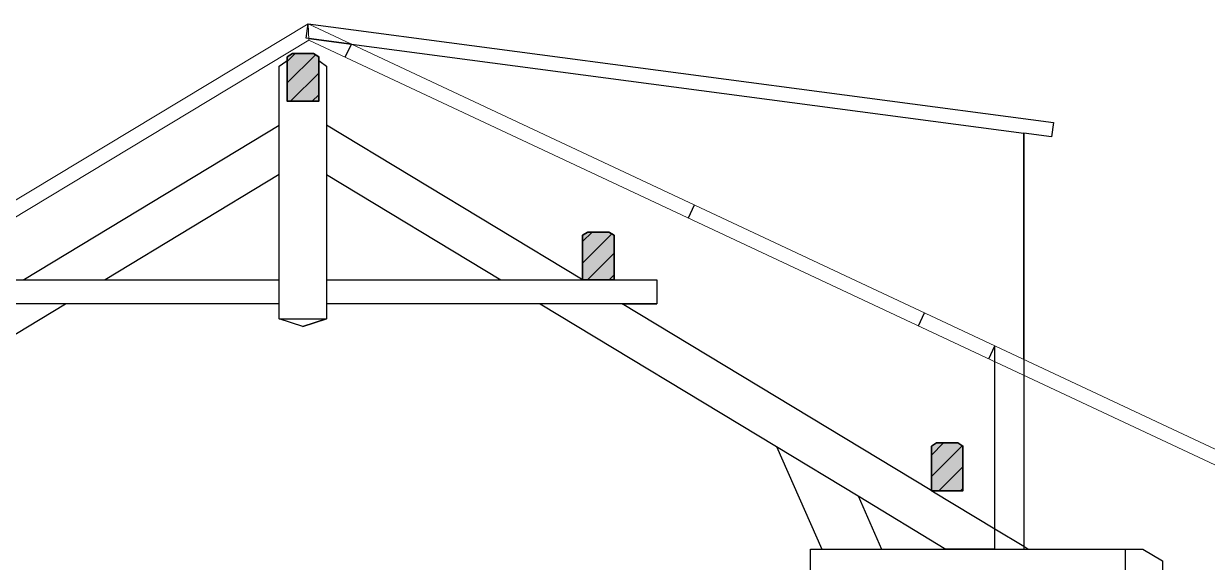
# Model space of a CAD drawing. Header units: metres. Extents: x -22 to 19.5, y -0.1 to 10.9.
# Drawn here: x -17.63 to -9.41, y 6.08 to 9.81 of the extents above; entities that cross this region are included whole.
import ezdxf

# ---------------------------------------------------------------- set-up
doc = ezdxf.new("R2010")
doc.units = ezdxf.units.M
for name, color, linetype in [('02_MURS_MAISON-F', 7, 'CONTINUOUS'), ('22_COUVERTURE-F', 7, 'CONTINUOUS'), ('22_COUVERTURE-S', 7, 'CONTINUOUS'), ('LAYER0-F', 7, 'CONTINUOUS'), ('Z_01_TOITURE-F', 7, 'CONTINUOUS'), ('Z_01_TOITURE-S', 7, 'CONTINUOUS'), ('Z_01_TOITURE-S-SF', 7, 'CONTINUOUS'), ('Z_01_TOITURE-S-SH', 7, 'CONTINUOUS')]:
    doc.layers.add(name, color=color, linetype=linetype)
pattern_1 = [(45, (0, 0), (-0.07499985, 0.07499985), [])]

msp = doc.modelspace()

# ---------------------------------------------------------------- hatches: boundary and pattern name
at = {"layer": 'Z_01_TOITURE-S-SF', "true_color": 0xf4f4f4}
for points in [[(-15.7978, 9.5846), (-15.7978, 9.2756), (-15.5789, 9.2756), (-15.5789, 9.5846), (-15.6154, 9.6067), (-15.7613, 9.6067)], [(-15.7978, 9.5846), (-15.7978, 9.2756), (-15.5789, 9.2756), (-15.5789, 9.5846), (-15.6154, 9.6067), (-15.7613, 9.6067)], [(-13.7474, 8.3462), (-13.7474, 8.0372), (-13.5285, 8.0372), (-13.5285, 8.3462), (-13.565, 8.3683), (-13.711, 8.3683)], [(-11.3271, 6.8844), (-11.3271, 6.5754), (-11.1082, 6.5754), (-11.1082, 6.8844), (-11.1447, 6.9065), (-11.2907, 6.9065)]]:
    msp.add_hatch(color=7, dxfattribs=at).paths.add_polyline_path(points, flags=16)
at = {"layer": 'Z_01_TOITURE-S-SH', "lineweight": 18, "true_color": 0x6e6e6e}
h = msp.add_hatch(dxfattribs=at)
h.set_pattern_fill('Skalp default', color=8, style=0, pattern_type=2)
h.set_pattern_definition(pattern_1)
h.paths.add_polyline_path([(-15.7978, 9.5846), (-15.7978, 9.2756), (-15.5789, 9.2756), (-15.5789, 9.5846), (-15.6154, 9.6067), (-15.7613, 9.6067)], flags=16)
h = msp.add_hatch(dxfattribs=at)
h.set_pattern_fill('Skalp default', color=8, style=0, pattern_type=2)
h.set_pattern_definition(pattern_1)
h.paths.add_polyline_path([(-15.7978, 9.5846), (-15.7978, 9.2756), (-15.5789, 9.2756), (-15.5789, 9.5846), (-15.6154, 9.6067), (-15.7613, 9.6067)], flags=16)
h = msp.add_hatch(dxfattribs=at)
h.set_pattern_fill('Skalp default', color=8, style=0, pattern_type=2)
h.set_pattern_definition(pattern_1)
h.paths.add_polyline_path([(-13.7474, 8.3462), (-13.7474, 8.0372), (-13.5285, 8.0372), (-13.5285, 8.3462), (-13.565, 8.3683), (-13.711, 8.3683)], flags=16)
h = msp.add_hatch(dxfattribs=at)
h.set_pattern_fill('Skalp default', color=8, style=0, pattern_type=2)
h.set_pattern_definition(pattern_1)
h.paths.add_polyline_path([(-11.3271, 6.8844), (-11.3271, 6.5754), (-11.1082, 6.5754), (-11.1082, 6.8844), (-11.1447, 6.9065), (-11.2907, 6.9065)], flags=16)

# ---------------------------------------------------------------- linework, layer by layer
at = {"layer": '02_MURS_MAISON-F', "color": 7}
for points in [[(-15.3527, 9.6724), (-10.6865, 9.055)], [(-10.6865, 9.055), (-10.6865, 6.1711)], [(-10.6865, 7.4863), (-10.6865, 9.055)], [(-10.8864, 6.1711), (-10.8864, 7.58)]]:
    msp.add_lwpolyline(points, dxfattribs=at)
at = {"layer": '22_COUVERTURE-F', "color": 7}
for points in [[(-15.6659, 9.7139), (-15.6527, 9.8132)], [(-15.6527, 9.8132), (-10.4808, 9.1286)], [(-15.3527, 9.6724), (-15.6474, 9.7116), (-15.6659, 9.7139)], [(-15.6474, 9.7116), (-15.3527, 9.6724)], [(-15.3951, 9.582), (-15.3527, 9.6724)], [(-10.4808, 9.1286), (-10.494, 9.0296)], [(-10.494, 9.0296), (-10.6865, 9.055)], [(-13.0134, 8.4662), (-12.971, 8.5566)], [(-11.4178, 7.7184), (-11.3753, 7.8091)], [(-10.9288, 7.4893), (-10.8864, 7.58)]]:
    msp.add_lwpolyline(points, dxfattribs=at)
at = {"layer": '22_COUVERTURE-S', "lineweight": 0}
for points in [[(-19.1599, 7.7012), (-19.1083, 7.6155), (-15.6467, 9.7), (-15.6526, 9.8132)], [(-15.6526, 9.8132), (-15.6467, 9.7), (-9.2864, 6.72), (-9.2439, 6.8106)]]:
    msp.add_lwpolyline(points, close=True, dxfattribs=at)
at = {"layer": 'LAYER0-F', "color": 7}
msp.add_lwpolyline([(-11.1084, 6.5754), (-11.3271, 6.5754)], dxfattribs=at)
at = {"layer": 'Z_01_TOITURE-F', "color": 7}
for points in [[(-15.8526, 9.5188), (-15.8066, 9.5518), (-15.7977, 9.5581)], [(-15.579, 9.5581), (-15.5701, 9.5518), (-15.5242, 9.5188)], [(-15.8526, 7.768), (-15.8526, 9.5188)], [(-15.5242, 9.5188), (-15.5242, 7.768)], [(-17.6293, 8.0372), (-17.6204, 8.0425), (-15.8526, 9.1101)], [(-13.7474, 8.0372), (-13.7563, 8.0425), (-15.5242, 9.1101)], [(-15.8526, 8.7672), (-17.0614, 8.0372)], [(-15.5242, 8.7672), (-14.3154, 8.0372)], [(-18.1452, 8.0372), (-15.8526, 8.0372)], [(-15.5242, 8.0372), (-13.2316, 8.0372)], [(-13.7474, 8.0372), (-13.7474, 8.0372)], [(-13.2316, 8.0372), (-13.2316, 7.8716)], [(-20.1508, 6.1711), (-19.5409, 6.5394), (-18.9737, 6.882), (-17.3354, 7.8716)], [(-15.8526, 7.8716), (-18.1452, 7.8716)], [(-13.2316, 7.8716), (-15.5242, 7.8716)], [(-14.0413, 7.8716), (-12.403, 6.882), (-11.8358, 6.5394), (-11.226, 6.1711)], [(-10.6578, 6.1711), (-10.6865, 6.1883), (-10.8864, 6.3092), (-11.3126, 6.5665), (-11.3271, 6.5754), (-11.3273, 6.5754), (-11.336, 6.5808), (-13.4734, 7.8716)], [(-13.4734, 7.8716), (-13.2316, 7.8716)], [(-15.8526, 7.768), (-15.5242, 7.768)], [(-15.5242, 7.768), (-15.6885, 7.7128), (-15.8526, 7.768)], [(-15.6885, 7.7128), (-15.5242, 7.768)], [(-12.403, 6.882), (-12.0881, 6.1711)], [(-11.8358, 6.5394), (-11.6728, 6.1711)], [(-12.1653, 5.8856), (-12.1653, 6.1711)], [(-12.1653, 6.1711), (-9.8605, 6.1711), (-9.7238, 6.0883)], [(-10.8864, 6.1711), (-11.226, 6.1711)], [(-9.9791, 5.8698), (-9.9791, 6.1711)], [(-9.7238, 6.0883), (-9.7238, 5.8698)]]:
    msp.add_lwpolyline(points, dxfattribs=at)
at = {"layer": 'Z_01_TOITURE-S', "lineweight": 35}
for points in [[(-15.7978, 9.5846), (-15.7978, 9.2756), (-15.5789, 9.2756), (-15.5789, 9.5846), (-15.6154, 9.6067), (-15.7613, 9.6067)], [(-15.7978, 9.5846), (-15.7978, 9.2756), (-15.5789, 9.2756), (-15.5789, 9.5846), (-15.6154, 9.6067), (-15.7613, 9.6067)], [(-13.7474, 8.3462), (-13.7474, 8.0372), (-13.5285, 8.0372), (-13.5285, 8.3462), (-13.565, 8.3683), (-13.711, 8.3683)], [(-11.3271, 6.8844), (-11.3271, 6.5754), (-11.1082, 6.5754), (-11.1082, 6.8844), (-11.1447, 6.9065), (-11.2907, 6.9065)]]:
    msp.add_lwpolyline(points, close=True, dxfattribs=at)

doc.saveas('drawing.dxf')
